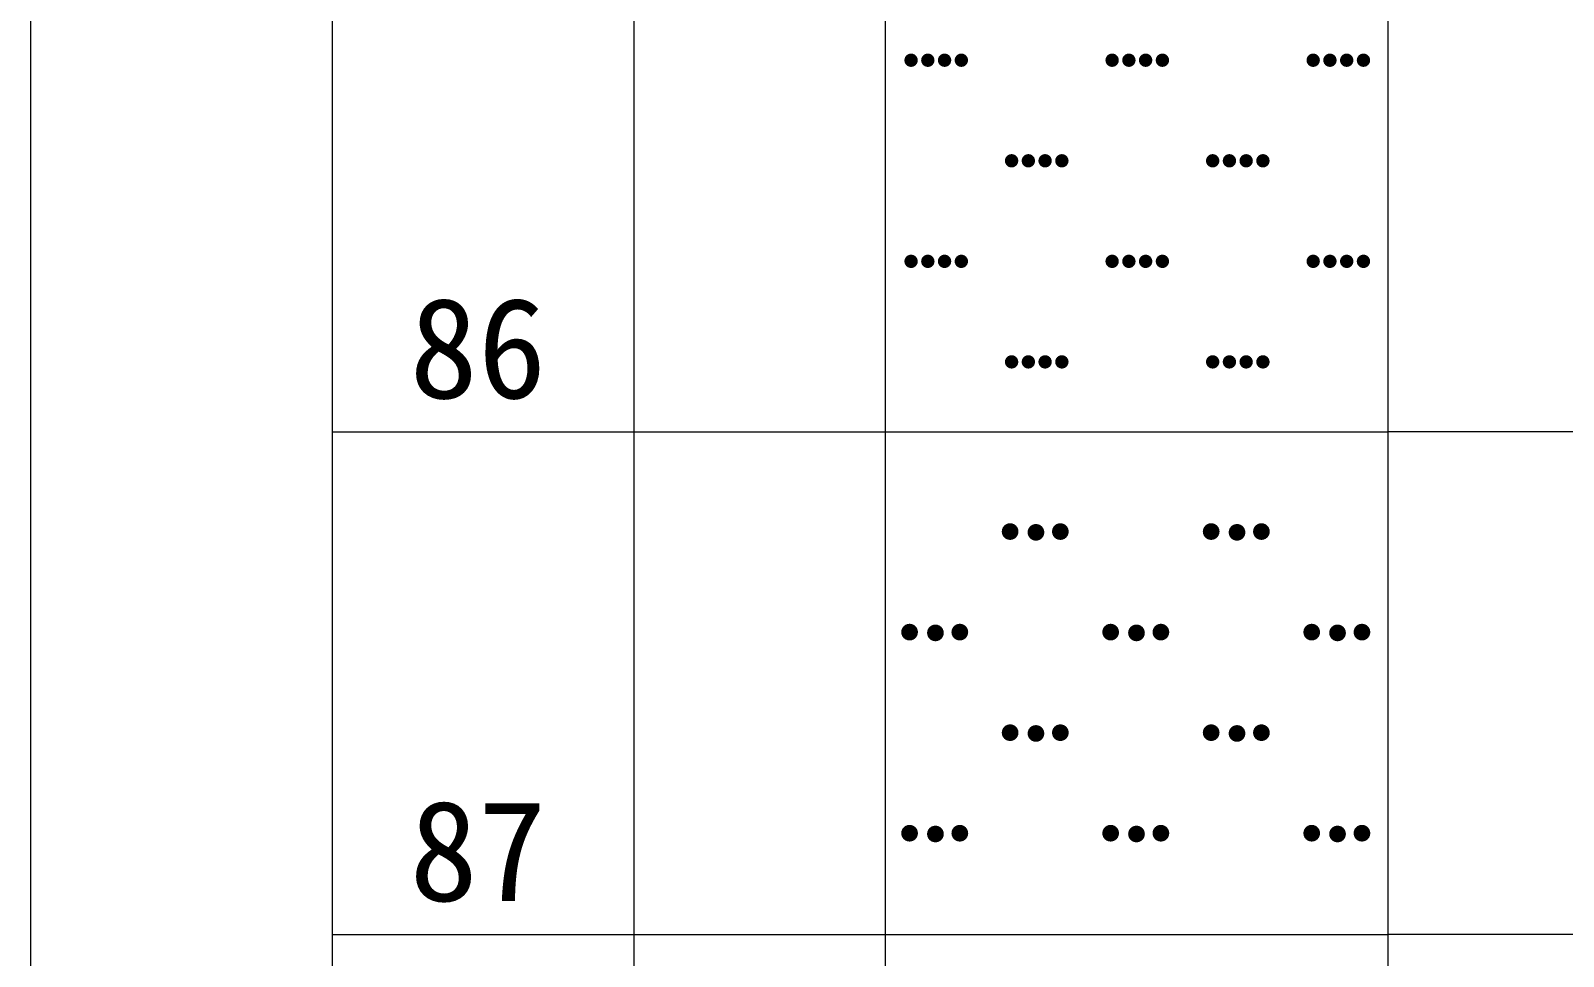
# Model space of a CAD drawing. Header units: inches. Extents: x -27 to 109, y -598 to 26.
# Drawn here: x 14.68 to 20.78, y -371.11 to -367.43 of the extents above; entities that cross this region are included whole.
import ezdxf

# ---------------------------------------------------------------- set-up
doc = ezdxf.new("R2010")
doc.units = ezdxf.units.IN
doc.header["$MEASUREMENT"] = 0
doc.layers.get('0').update_dxf_attribs({"lineweight": 0})
doc.styles.add('宋体', font='')
doc.styles.get('宋体').set_extended_font_data('宋体')

# ---------------------------------------------------------------- blocks, each defined once
blk = doc.blocks.new('lr_block_71')
at = {"true_color": 0x000000}
for points in [[(18.2105, -367.5526), (18.2114, -367.5457), (18.2105, -367.5388), (18.2078, -367.5324), (18.2035, -367.5269), (18.1981, -367.5226), (18.1917, -367.52), (18.1847, -367.519), (18.1778, -367.52), (18.1714, -367.5226), (18.1659, -367.5269), (18.1617, -367.5324), (18.159, -367.5388), (18.1581, -367.5457), (18.159, -367.5526), (18.1617, -367.559), (18.1659, -367.5645), (18.1714, -367.5688), (18.1778, -367.5714), (18.1847, -367.5723), (18.1917, -367.5714), (18.1981, -367.5688), (18.2035, -367.5645), (18.2078, -367.559)], [(18.2771, -367.5526), (18.2781, -367.5457), (18.2771, -367.5388), (18.2745, -367.5324), (18.2702, -367.5269), (18.2647, -367.5226), (18.2583, -367.52), (18.2514, -367.519), (18.2445, -367.52), (18.2381, -367.5226), (18.2326, -367.5269), (18.2283, -367.5324), (18.2257, -367.5388), (18.2247, -367.5457), (18.2257, -367.5526), (18.2283, -367.559), (18.2326, -367.5645), (18.2381, -367.5688), (18.2445, -367.5714), (18.2514, -367.5723), (18.2583, -367.5714), (18.2647, -367.5688), (18.2702, -367.5645), (18.2745, -367.559)], [(18.3438, -367.5526), (18.3447, -367.5457), (18.3438, -367.5388), (18.3411, -367.5324), (18.3369, -367.5269), (18.3314, -367.5226), (18.325, -367.52), (18.3181, -367.519), (18.3111, -367.52), (18.3047, -367.5226), (18.2993, -367.5269), (18.295, -367.5324), (18.2923, -367.5388), (18.2914, -367.5457), (18.2923, -367.5526), (18.295, -367.559), (18.2993, -367.5645), (18.3047, -367.5688), (18.3111, -367.5714), (18.3181, -367.5723), (18.325, -367.5714), (18.3314, -367.5688), (18.3369, -367.5645), (18.3411, -367.559)], [(18.4105, -367.5526), (18.4114, -367.5457), (18.4105, -367.5388), (18.4078, -367.5324), (18.4035, -367.5269), (18.3981, -367.5226), (18.3917, -367.52), (18.3847, -367.519), (18.3778, -367.52), (18.3714, -367.5226), (18.3659, -367.5269), (18.3617, -367.5324), (18.359, -367.5388), (18.3581, -367.5457), (18.359, -367.5526), (18.3617, -367.559), (18.3659, -367.5645), (18.3714, -367.5688), (18.3778, -367.5714), (18.3847, -367.5723), (18.3917, -367.5714), (18.3981, -367.5688), (18.4035, -367.5645), (18.4078, -367.559)], [(19.0105, -367.5526), (19.0114, -367.5457), (19.0105, -367.5388), (19.0078, -367.5324), (19.0035, -367.5269), (18.9981, -367.5226), (18.9917, -367.52), (18.9847, -367.519), (18.9778, -367.52), (18.9714, -367.5226), (18.9659, -367.5269), (18.9617, -367.5324), (18.959, -367.5388), (18.9581, -367.5457), (18.959, -367.5526), (18.9617, -367.559), (18.9659, -367.5645), (18.9714, -367.5688), (18.9778, -367.5714), (18.9847, -367.5723), (18.9917, -367.5714), (18.9981, -367.5688), (19.0035, -367.5645), (19.0078, -367.559)], [(19.0771, -367.5526), (19.0781, -367.5457), (19.0771, -367.5388), (19.0745, -367.5324), (19.0702, -367.5269), (19.0647, -367.5226), (19.0583, -367.52), (19.0514, -367.519), (19.0445, -367.52), (19.0381, -367.5226), (19.0326, -367.5269), (19.0283, -367.5324), (19.0257, -367.5388), (19.0247, -367.5457), (19.0257, -367.5526), (19.0283, -367.559), (19.0326, -367.5645), (19.0381, -367.5688), (19.0445, -367.5714), (19.0514, -367.5723), (19.0583, -367.5714), (19.0647, -367.5688), (19.0702, -367.5645), (19.0745, -367.559)], [(19.1438, -367.5526), (19.1447, -367.5457), (19.1438, -367.5388), (19.1411, -367.5324), (19.1369, -367.5269), (19.1314, -367.5226), (19.125, -367.52), (19.1181, -367.519), (19.1111, -367.52), (19.1047, -367.5226), (19.0993, -367.5269), (19.095, -367.5324), (19.0923, -367.5388), (19.0914, -367.5457), (19.0923, -367.5526), (19.095, -367.559), (19.0993, -367.5645), (19.1047, -367.5688), (19.1111, -367.5714), (19.1181, -367.5723), (19.125, -367.5714), (19.1314, -367.5688), (19.1369, -367.5645), (19.1411, -367.559)], [(19.2105, -367.5526), (19.2114, -367.5457), (19.2105, -367.5388), (19.2078, -367.5324), (19.2035, -367.5269), (19.1981, -367.5226), (19.1917, -367.52), (19.1847, -367.519), (19.1778, -367.52), (19.1714, -367.5226), (19.1659, -367.5269), (19.1617, -367.5324), (19.159, -367.5388), (19.1581, -367.5457), (19.159, -367.5526), (19.1617, -367.559), (19.1659, -367.5645), (19.1714, -367.5688), (19.1778, -367.5714), (19.1847, -367.5723), (19.1917, -367.5714), (19.1981, -367.5688), (19.2035, -367.5645), (19.2078, -367.559)], [(19.8105, -367.5526), (19.8114, -367.5457), (19.8105, -367.5388), (19.8078, -367.5324), (19.8035, -367.5269), (19.7981, -367.5226), (19.7917, -367.52), (19.7847, -367.519), (19.7778, -367.52), (19.7714, -367.5226), (19.7659, -367.5269), (19.7617, -367.5324), (19.759, -367.5388), (19.7581, -367.5457), (19.759, -367.5526), (19.7617, -367.559), (19.7659, -367.5645), (19.7714, -367.5688), (19.7778, -367.5714), (19.7847, -367.5723), (19.7917, -367.5714), (19.7981, -367.5688), (19.8035, -367.5645), (19.8078, -367.559)], [(19.8771, -367.5526), (19.8781, -367.5457), (19.8771, -367.5388), (19.8745, -367.5324), (19.8702, -367.5269), (19.8647, -367.5226), (19.8583, -367.52), (19.8514, -367.519), (19.8445, -367.52), (19.8381, -367.5226), (19.8326, -367.5269), (19.8283, -367.5324), (19.8257, -367.5388), (19.8247, -367.5457), (19.8257, -367.5526), (19.8283, -367.559), (19.8326, -367.5645), (19.8381, -367.5688), (19.8445, -367.5714), (19.8514, -367.5723), (19.8583, -367.5714), (19.8647, -367.5688), (19.8702, -367.5645), (19.8745, -367.559)], [(19.9438, -367.5526), (19.9447, -367.5457), (19.9438, -367.5388), (19.9411, -367.5324), (19.9369, -367.5269), (19.9314, -367.5226), (19.925, -367.52), (19.9181, -367.519), (19.9111, -367.52), (19.9047, -367.5226), (19.8993, -367.5269), (19.895, -367.5324), (19.8923, -367.5388), (19.8914, -367.5457), (19.8923, -367.5526), (19.895, -367.559), (19.8993, -367.5645), (19.9047, -367.5688), (19.9111, -367.5714), (19.9181, -367.5723), (19.925, -367.5714), (19.9314, -367.5688), (19.9369, -367.5645), (19.9411, -367.559)], [(20.0105, -367.5526), (20.0114, -367.5457), (20.0105, -367.5388), (20.0078, -367.5324), (20.0035, -367.5269), (19.9981, -367.5226), (19.9917, -367.52), (19.9847, -367.519), (19.9778, -367.52), (19.9714, -367.5226), (19.9659, -367.5269), (19.9617, -367.5324), (19.959, -367.5388), (19.9581, -367.5457), (19.959, -367.5526), (19.9617, -367.559), (19.9659, -367.5645), (19.9714, -367.5688), (19.9778, -367.5714), (19.9847, -367.5723), (19.9917, -367.5714), (19.9981, -367.5688), (20.0035, -367.5645), (20.0078, -367.559)], [(18.6105, -367.9526), (18.6114, -367.9457), (18.6105, -367.9388), (18.6078, -367.9323), (18.6035, -367.9269), (18.5981, -367.9226), (18.5917, -367.92), (18.5847, -367.919), (18.5778, -367.92), (18.5714, -367.9226), (18.5659, -367.9269), (18.5617, -367.9323), (18.559, -367.9388), (18.5581, -367.9457), (18.559, -367.9526), (18.5617, -367.959), (18.5659, -367.9645), (18.5714, -367.9688), (18.5778, -367.9714), (18.5847, -367.9724), (18.5917, -367.9714), (18.5981, -367.9688), (18.6035, -367.9645), (18.6078, -367.959)], [(18.6771, -367.9526), (18.6781, -367.9457), (18.6771, -367.9388), (18.6745, -367.9323), (18.6702, -367.9269), (18.6647, -367.9226), (18.6583, -367.92), (18.6514, -367.919), (18.6445, -367.92), (18.6381, -367.9226), (18.6326, -367.9269), (18.6283, -367.9323), (18.6257, -367.9388), (18.6247, -367.9457), (18.6257, -367.9526), (18.6283, -367.959), (18.6326, -367.9645), (18.6381, -367.9688), (18.6445, -367.9714), (18.6514, -367.9724), (18.6583, -367.9714), (18.6647, -367.9688), (18.6702, -367.9645), (18.6745, -367.959)], [(18.7438, -367.9526), (18.7447, -367.9457), (18.7438, -367.9388), (18.7411, -367.9323), (18.7369, -367.9269), (18.7314, -367.9226), (18.725, -367.92), (18.7181, -367.919), (18.7111, -367.92), (18.7047, -367.9226), (18.6993, -367.9269), (18.695, -367.9323), (18.6923, -367.9388), (18.6914, -367.9457), (18.6923, -367.9526), (18.695, -367.959), (18.6993, -367.9645), (18.7047, -367.9688), (18.7111, -367.9714), (18.7181, -367.9724), (18.725, -367.9714), (18.7314, -367.9688), (18.7369, -367.9645), (18.7411, -367.959)], [(18.8105, -367.9526), (18.8114, -367.9457), (18.8105, -367.9388), (18.8078, -367.9323), (18.8035, -367.9269), (18.7981, -367.9226), (18.7917, -367.92), (18.7847, -367.919), (18.7778, -367.92), (18.7714, -367.9226), (18.7659, -367.9269), (18.7617, -367.9323), (18.759, -367.9388), (18.7581, -367.9457), (18.759, -367.9526), (18.7617, -367.959), (18.7659, -367.9645), (18.7714, -367.9688), (18.7778, -367.9714), (18.7847, -367.9724), (18.7917, -367.9714), (18.7981, -367.9688), (18.8035, -367.9645), (18.8078, -367.959)], [(19.4105, -367.9526), (19.4114, -367.9457), (19.4105, -367.9388), (19.4078, -367.9323), (19.4035, -367.9269), (19.3981, -367.9226), (19.3917, -367.92), (19.3847, -367.919), (19.3778, -367.92), (19.3714, -367.9226), (19.3659, -367.9269), (19.3617, -367.9323), (19.359, -367.9388), (19.3581, -367.9457), (19.359, -367.9526), (19.3617, -367.959), (19.3659, -367.9645), (19.3714, -367.9688), (19.3778, -367.9714), (19.3847, -367.9724), (19.3917, -367.9714), (19.3981, -367.9688), (19.4035, -367.9645), (19.4078, -367.959)], [(19.4771, -367.9526), (19.4781, -367.9457), (19.4771, -367.9388), (19.4745, -367.9323), (19.4702, -367.9269), (19.4647, -367.9226), (19.4583, -367.92), (19.4514, -367.919), (19.4445, -367.92), (19.4381, -367.9226), (19.4326, -367.9269), (19.4283, -367.9323), (19.4257, -367.9388), (19.4247, -367.9457), (19.4257, -367.9526), (19.4283, -367.959), (19.4326, -367.9645), (19.4381, -367.9688), (19.4445, -367.9714), (19.4514, -367.9724), (19.4583, -367.9714), (19.4647, -367.9688), (19.4702, -367.9645), (19.4745, -367.959)], [(19.5438, -367.9526), (19.5447, -367.9457), (19.5438, -367.9388), (19.5411, -367.9323), (19.5369, -367.9269), (19.5314, -367.9226), (19.525, -367.92), (19.5181, -367.919), (19.5111, -367.92), (19.5047, -367.9226), (19.4993, -367.9269), (19.495, -367.9323), (19.4923, -367.9388), (19.4914, -367.9457), (19.4923, -367.9526), (19.495, -367.959), (19.4993, -367.9645), (19.5047, -367.9688), (19.5111, -367.9714), (19.5181, -367.9724), (19.525, -367.9714), (19.5314, -367.9688), (19.5369, -367.9645), (19.5411, -367.959)], [(19.6105, -367.9526), (19.6114, -367.9457), (19.6105, -367.9388), (19.6078, -367.9323), (19.6035, -367.9269), (19.5981, -367.9226), (19.5917, -367.92), (19.5847, -367.919), (19.5778, -367.92), (19.5714, -367.9226), (19.5659, -367.9269), (19.5617, -367.9323), (19.559, -367.9388), (19.5581, -367.9457), (19.559, -367.9526), (19.5617, -367.959), (19.5659, -367.9645), (19.5714, -367.9688), (19.5778, -367.9714), (19.5847, -367.9724), (19.5917, -367.9714), (19.5981, -367.9688), (19.6035, -367.9645), (19.6078, -367.959)], [(18.2105, -368.3526), (18.2114, -368.3457), (18.2105, -368.3388), (18.2078, -368.3324), (18.2035, -368.3269), (18.1981, -368.3226), (18.1917, -368.32), (18.1847, -368.319), (18.1778, -368.32), (18.1714, -368.3226), (18.1659, -368.3269), (18.1617, -368.3324), (18.159, -368.3388), (18.1581, -368.3457), (18.159, -368.3526), (18.1617, -368.359), (18.1659, -368.3645), (18.1714, -368.3688), (18.1778, -368.3714), (18.1847, -368.3723), (18.1917, -368.3714), (18.1981, -368.3688), (18.2035, -368.3645), (18.2078, -368.359)], [(18.2771, -368.3526), (18.2781, -368.3457), (18.2771, -368.3388), (18.2745, -368.3324), (18.2702, -368.3269), (18.2647, -368.3226), (18.2583, -368.32), (18.2514, -368.319), (18.2445, -368.32), (18.2381, -368.3226), (18.2326, -368.3269), (18.2283, -368.3324), (18.2257, -368.3388), (18.2247, -368.3457), (18.2257, -368.3526), (18.2283, -368.359), (18.2326, -368.3645), (18.2381, -368.3688), (18.2445, -368.3714), (18.2514, -368.3723), (18.2583, -368.3714), (18.2647, -368.3688), (18.2702, -368.3645), (18.2745, -368.359)], [(18.3438, -368.3526), (18.3447, -368.3457), (18.3438, -368.3388), (18.3411, -368.3324), (18.3369, -368.3269), (18.3314, -368.3226), (18.325, -368.32), (18.3181, -368.319), (18.3111, -368.32), (18.3047, -368.3226), (18.2993, -368.3269), (18.295, -368.3324), (18.2923, -368.3388), (18.2914, -368.3457), (18.2923, -368.3526), (18.295, -368.359), (18.2993, -368.3645), (18.3047, -368.3688), (18.3111, -368.3714), (18.3181, -368.3723), (18.325, -368.3714), (18.3314, -368.3688), (18.3369, -368.3645), (18.3411, -368.359)], [(18.4105, -368.3526), (18.4114, -368.3457), (18.4105, -368.3388), (18.4078, -368.3324), (18.4035, -368.3269), (18.3981, -368.3226), (18.3917, -368.32), (18.3847, -368.319), (18.3778, -368.32), (18.3714, -368.3226), (18.3659, -368.3269), (18.3617, -368.3324), (18.359, -368.3388), (18.3581, -368.3457), (18.359, -368.3526), (18.3617, -368.359), (18.3659, -368.3645), (18.3714, -368.3688), (18.3778, -368.3714), (18.3847, -368.3723), (18.3917, -368.3714), (18.3981, -368.3688), (18.4035, -368.3645), (18.4078, -368.359)], [(19.0105, -368.3526), (19.0114, -368.3457), (19.0105, -368.3388), (19.0078, -368.3324), (19.0035, -368.3269), (18.9981, -368.3226), (18.9917, -368.32), (18.9847, -368.319), (18.9778, -368.32), (18.9714, -368.3226), (18.9659, -368.3269), (18.9617, -368.3324), (18.959, -368.3388), (18.9581, -368.3457), (18.959, -368.3526), (18.9617, -368.359), (18.9659, -368.3645), (18.9714, -368.3688), (18.9778, -368.3714), (18.9847, -368.3723), (18.9917, -368.3714), (18.9981, -368.3688), (19.0035, -368.3645), (19.0078, -368.359)], [(19.0771, -368.3526), (19.0781, -368.3457), (19.0771, -368.3388), (19.0745, -368.3324), (19.0702, -368.3269), (19.0647, -368.3226), (19.0583, -368.32), (19.0514, -368.319), (19.0445, -368.32), (19.0381, -368.3226), (19.0326, -368.3269), (19.0283, -368.3324), (19.0257, -368.3388), (19.0247, -368.3457), (19.0257, -368.3526), (19.0283, -368.359), (19.0326, -368.3645), (19.0381, -368.3688), (19.0445, -368.3714), (19.0514, -368.3723), (19.0583, -368.3714), (19.0647, -368.3688), (19.0702, -368.3645), (19.0745, -368.359)], [(19.1438, -368.3526), (19.1447, -368.3457), (19.1438, -368.3388), (19.1411, -368.3324), (19.1369, -368.3269), (19.1314, -368.3226), (19.125, -368.32), (19.1181, -368.319), (19.1111, -368.32), (19.1047, -368.3226), (19.0993, -368.3269), (19.095, -368.3324), (19.0923, -368.3388), (19.0914, -368.3457), (19.0923, -368.3526), (19.095, -368.359), (19.0993, -368.3645), (19.1047, -368.3688), (19.1111, -368.3714), (19.1181, -368.3723), (19.125, -368.3714), (19.1314, -368.3688), (19.1369, -368.3645), (19.1411, -368.359)], [(19.2105, -368.3526), (19.2114, -368.3457), (19.2105, -368.3388), (19.2078, -368.3324), (19.2035, -368.3269), (19.1981, -368.3226), (19.1917, -368.32), (19.1847, -368.319), (19.1778, -368.32), (19.1714, -368.3226), (19.1659, -368.3269), (19.1617, -368.3324), (19.159, -368.3388), (19.1581, -368.3457), (19.159, -368.3526), (19.1617, -368.359), (19.1659, -368.3645), (19.1714, -368.3688), (19.1778, -368.3714), (19.1847, -368.3723), (19.1917, -368.3714), (19.1981, -368.3688), (19.2035, -368.3645), (19.2078, -368.359)], [(19.8105, -368.3526), (19.8114, -368.3457), (19.8105, -368.3388), (19.8078, -368.3324), (19.8035, -368.3269), (19.7981, -368.3226), (19.7917, -368.32), (19.7847, -368.319), (19.7778, -368.32), (19.7714, -368.3226), (19.7659, -368.3269), (19.7617, -368.3324), (19.759, -368.3388), (19.7581, -368.3457), (19.759, -368.3526), (19.7617, -368.359), (19.7659, -368.3645), (19.7714, -368.3688), (19.7778, -368.3714), (19.7847, -368.3723), (19.7917, -368.3714), (19.7981, -368.3688), (19.8035, -368.3645), (19.8078, -368.359)], [(19.8771, -368.3526), (19.8781, -368.3457), (19.8771, -368.3388), (19.8745, -368.3324), (19.8702, -368.3269), (19.8647, -368.3226), (19.8583, -368.32), (19.8514, -368.319), (19.8445, -368.32), (19.8381, -368.3226), (19.8326, -368.3269), (19.8283, -368.3324), (19.8257, -368.3388), (19.8247, -368.3457), (19.8257, -368.3526), (19.8283, -368.359), (19.8326, -368.3645), (19.8381, -368.3688), (19.8445, -368.3714), (19.8514, -368.3723), (19.8583, -368.3714), (19.8647, -368.3688), (19.8702, -368.3645), (19.8745, -368.359)], [(19.9438, -368.3526), (19.9447, -368.3457), (19.9438, -368.3388), (19.9411, -368.3324), (19.9369, -368.3269), (19.9314, -368.3226), (19.925, -368.32), (19.9181, -368.319), (19.9111, -368.32), (19.9047, -368.3226), (19.8993, -368.3269), (19.895, -368.3324), (19.8923, -368.3388), (19.8914, -368.3457), (19.8923, -368.3526), (19.895, -368.359), (19.8993, -368.3645), (19.9047, -368.3688), (19.9111, -368.3714), (19.9181, -368.3723), (19.925, -368.3714), (19.9314, -368.3688), (19.9369, -368.3645), (19.9411, -368.359)], [(20.0105, -368.3526), (20.0114, -368.3457), (20.0105, -368.3388), (20.0078, -368.3324), (20.0035, -368.3269), (19.9981, -368.3226), (19.9917, -368.32), (19.9847, -368.319), (19.9778, -368.32), (19.9714, -368.3226), (19.9659, -368.3269), (19.9617, -368.3324), (19.959, -368.3388), (19.9581, -368.3457), (19.959, -368.3526), (19.9617, -368.359), (19.9659, -368.3645), (19.9714, -368.3688), (19.9778, -368.3714), (19.9847, -368.3723), (19.9917, -368.3714), (19.9981, -368.3688), (20.0035, -368.3645), (20.0078, -368.359)], [(18.6105, -368.7526), (18.6114, -368.7457), (18.6105, -368.7388), (18.6078, -368.7324), (18.6035, -368.7269), (18.5981, -368.7226), (18.5917, -368.72), (18.5847, -368.719), (18.5778, -368.72), (18.5714, -368.7226), (18.5659, -368.7269), (18.5617, -368.7324), (18.559, -368.7388), (18.5581, -368.7457), (18.559, -368.7526), (18.5617, -368.759), (18.5659, -368.7645), (18.5714, -368.7688), (18.5778, -368.7714), (18.5847, -368.7724), (18.5917, -368.7714), (18.5981, -368.7688), (18.6035, -368.7645), (18.6078, -368.759)], [(18.6771, -368.7526), (18.6781, -368.7457), (18.6771, -368.7388), (18.6745, -368.7324), (18.6702, -368.7269), (18.6647, -368.7226), (18.6583, -368.72), (18.6514, -368.719), (18.6445, -368.72), (18.6381, -368.7226), (18.6326, -368.7269), (18.6283, -368.7324), (18.6257, -368.7388), (18.6247, -368.7457), (18.6257, -368.7526), (18.6283, -368.759), (18.6326, -368.7645), (18.6381, -368.7688), (18.6445, -368.7714), (18.6514, -368.7724), (18.6583, -368.7714), (18.6647, -368.7688), (18.6702, -368.7645), (18.6745, -368.759)], [(18.7438, -368.7526), (18.7447, -368.7457), (18.7438, -368.7388), (18.7411, -368.7324), (18.7369, -368.7269), (18.7314, -368.7226), (18.725, -368.72), (18.7181, -368.719), (18.7111, -368.72), (18.7047, -368.7226), (18.6993, -368.7269), (18.695, -368.7324), (18.6923, -368.7388), (18.6914, -368.7457), (18.6923, -368.7526), (18.695, -368.759), (18.6993, -368.7645), (18.7047, -368.7688), (18.7111, -368.7714), (18.7181, -368.7724), (18.725, -368.7714), (18.7314, -368.7688), (18.7369, -368.7645), (18.7411, -368.759)], [(18.8105, -368.7526), (18.8114, -368.7457), (18.8105, -368.7388), (18.8078, -368.7324), (18.8035, -368.7269), (18.7981, -368.7226), (18.7917, -368.72), (18.7847, -368.719), (18.7778, -368.72), (18.7714, -368.7226), (18.7659, -368.7269), (18.7617, -368.7324), (18.759, -368.7388), (18.7581, -368.7457), (18.759, -368.7526), (18.7617, -368.759), (18.7659, -368.7645), (18.7714, -368.7688), (18.7778, -368.7714), (18.7847, -368.7724), (18.7917, -368.7714), (18.7981, -368.7688), (18.8035, -368.7645), (18.8078, -368.759)], [(19.4105, -368.7526), (19.4114, -368.7457), (19.4105, -368.7388), (19.4078, -368.7324), (19.4035, -368.7269), (19.3981, -368.7226), (19.3917, -368.72), (19.3847, -368.719), (19.3778, -368.72), (19.3714, -368.7226), (19.3659, -368.7269), (19.3617, -368.7324), (19.359, -368.7388), (19.3581, -368.7457), (19.359, -368.7526), (19.3617, -368.759), (19.3659, -368.7645), (19.3714, -368.7688), (19.3778, -368.7714), (19.3847, -368.7724), (19.3917, -368.7714), (19.3981, -368.7688), (19.4035, -368.7645), (19.4078, -368.759)], [(19.4771, -368.7526), (19.4781, -368.7457), (19.4771, -368.7388), (19.4745, -368.7324), (19.4702, -368.7269), (19.4647, -368.7226), (19.4583, -368.72), (19.4514, -368.719), (19.4445, -368.72), (19.4381, -368.7226), (19.4326, -368.7269), (19.4283, -368.7324), (19.4257, -368.7388), (19.4247, -368.7457), (19.4257, -368.7526), (19.4283, -368.759), (19.4326, -368.7645), (19.4381, -368.7688), (19.4445, -368.7714), (19.4514, -368.7724), (19.4583, -368.7714), (19.4647, -368.7688), (19.4702, -368.7645), (19.4745, -368.759)], [(19.5438, -368.7526), (19.5447, -368.7457), (19.5438, -368.7388), (19.5411, -368.7324), (19.5369, -368.7269), (19.5314, -368.7226), (19.525, -368.72), (19.5181, -368.719), (19.5111, -368.72), (19.5047, -368.7226), (19.4993, -368.7269), (19.495, -368.7324), (19.4923, -368.7388), (19.4914, -368.7457), (19.4923, -368.7526), (19.495, -368.759), (19.4993, -368.7645), (19.5047, -368.7688), (19.5111, -368.7714), (19.5181, -368.7724), (19.525, -368.7714), (19.5314, -368.7688), (19.5369, -368.7645), (19.5411, -368.759)], [(19.6105, -368.7526), (19.6114, -368.7457), (19.6105, -368.7388), (19.6078, -368.7324), (19.6035, -368.7269), (19.5981, -368.7226), (19.5917, -368.72), (19.5847, -368.719), (19.5778, -368.72), (19.5714, -368.7226), (19.5659, -368.7269), (19.5617, -368.7324), (19.559, -368.7388), (19.5581, -368.7457), (19.559, -368.7526), (19.5617, -368.759), (19.5659, -368.7645), (19.5714, -368.7688), (19.5778, -368.7714), (19.5847, -368.7724), (19.5917, -368.7714), (19.5981, -368.7688), (19.6035, -368.7645), (19.6078, -368.759)]]:
    blk.add_hatch(color=18, dxfattribs=at).paths.add_polyline_path(points, flags=17)
blk = doc.blocks.new('lr_block_72')
at = {"true_color": 0x000000}
for points in [[(18.611, -369.4293), (18.6122, -369.4207), (18.611, -369.412), (18.6078, -369.404), (18.6025, -369.3971), (18.5955, -369.3917), (18.5875, -369.3886), (18.5789, -369.3874), (18.5702, -369.3886), (18.5622, -369.3917), (18.5553, -369.3971), (18.5499, -369.404), (18.5467, -369.412), (18.5455, -369.4207), (18.5467, -369.4293), (18.5499, -369.4373), (18.5553, -369.4443), (18.5622, -369.4496), (18.5702, -369.4528), (18.5789, -369.454), (18.5875, -369.4528), (18.5955, -369.4496), (18.6025, -369.4443), (18.6078, -369.4373)], [(18.7138, -369.4324), (18.715, -369.4237), (18.7138, -369.4151), (18.7106, -369.4071), (18.7053, -369.4001), (18.6983, -369.3948), (18.6903, -369.3916), (18.6817, -369.3904), (18.673, -369.3916), (18.665, -369.3948), (18.6581, -369.4001), (18.6527, -369.4071), (18.6495, -369.4151), (18.6483, -369.4237), (18.6495, -369.4324), (18.6527, -369.4404), (18.6581, -369.4473), (18.665, -369.4527), (18.673, -369.4559), (18.6817, -369.4571), (18.6903, -369.4559), (18.6983, -369.4527), (18.7053, -369.4473), (18.7106, -369.4404)], [(18.8109, -369.4293), (18.8121, -369.4207), (18.8109, -369.412), (18.8077, -369.404), (18.8023, -369.3971), (18.7954, -369.3917), (18.7874, -369.3886), (18.7787, -369.3874), (18.7701, -369.3886), (18.7621, -369.3917), (18.7551, -369.3971), (18.7498, -369.404), (18.7466, -369.412), (18.7454, -369.4207), (18.7466, -369.4293), (18.7498, -369.4373), (18.7551, -369.4443), (18.7621, -369.4496), (18.7701, -369.4528), (18.7787, -369.454), (18.7874, -369.4528), (18.7954, -369.4496), (18.8023, -369.4443), (18.8077, -369.4373)], [(19.411, -369.4293), (19.4122, -369.4207), (19.411, -369.412), (19.4078, -369.404), (19.4025, -369.3971), (19.3955, -369.3917), (19.3875, -369.3886), (19.3789, -369.3874), (19.3702, -369.3886), (19.3622, -369.3917), (19.3553, -369.3971), (19.3499, -369.404), (19.3467, -369.412), (19.3455, -369.4207), (19.3467, -369.4293), (19.3499, -369.4373), (19.3553, -369.4443), (19.3622, -369.4496), (19.3702, -369.4528), (19.3789, -369.454), (19.3875, -369.4528), (19.3955, -369.4496), (19.4025, -369.4443), (19.4078, -369.4373)], [(19.5138, -369.4324), (19.515, -369.4237), (19.5138, -369.4151), (19.5106, -369.4071), (19.5053, -369.4001), (19.4983, -369.3948), (19.4903, -369.3916), (19.4817, -369.3904), (19.473, -369.3916), (19.465, -369.3948), (19.4581, -369.4001), (19.4527, -369.4071), (19.4495, -369.4151), (19.4483, -369.4237), (19.4495, -369.4324), (19.4527, -369.4404), (19.4581, -369.4473), (19.465, -369.4527), (19.473, -369.4559), (19.4817, -369.4571), (19.4903, -369.4559), (19.4983, -369.4527), (19.5053, -369.4473), (19.5106, -369.4404)], [(19.6109, -369.4293), (19.6121, -369.4207), (19.6109, -369.412), (19.6077, -369.404), (19.6023, -369.3971), (19.5954, -369.3917), (19.5874, -369.3886), (19.5787, -369.3874), (19.5701, -369.3886), (19.5621, -369.3917), (19.5551, -369.3971), (19.5498, -369.404), (19.5466, -369.412), (19.5454, -369.4207), (19.5466, -369.4293), (19.5498, -369.4373), (19.5551, -369.4443), (19.5621, -369.4496), (19.5701, -369.4528), (19.5787, -369.454), (19.5874, -369.4528), (19.5954, -369.4496), (19.6023, -369.4443), (19.6077, -369.4373)], [(18.211, -369.8293), (18.2122, -369.8207), (18.211, -369.812), (18.2078, -369.804), (18.2025, -369.7971), (18.1955, -369.7917), (18.1875, -369.7885), (18.1789, -369.7873), (18.1702, -369.7885), (18.1622, -369.7917), (18.1553, -369.7971), (18.1499, -369.804), (18.1467, -369.812), (18.1455, -369.8207), (18.1467, -369.8293), (18.1499, -369.8374), (18.1553, -369.8443), (18.1622, -369.8496), (18.1702, -369.8528), (18.1789, -369.854), (18.1875, -369.8528), (18.1955, -369.8496), (18.2025, -369.8443), (18.2078, -369.8374)], [(18.3138, -369.8324), (18.315, -369.8238), (18.3138, -369.8151), (18.3106, -369.8071), (18.3053, -369.8001), (18.2983, -369.7948), (18.2903, -369.7916), (18.2817, -369.7904), (18.273, -369.7916), (18.265, -369.7948), (18.2581, -369.8001), (18.2527, -369.8071), (18.2495, -369.8151), (18.2483, -369.8238), (18.2495, -369.8324), (18.2527, -369.8404), (18.2581, -369.8473), (18.265, -369.8527), (18.273, -369.8559), (18.2817, -369.8571), (18.2903, -369.8559), (18.2983, -369.8527), (18.3053, -369.8473), (18.3106, -369.8404)], [(18.4109, -369.8293), (18.4121, -369.8207), (18.4109, -369.812), (18.4077, -369.804), (18.4023, -369.7971), (18.3954, -369.7917), (18.3874, -369.7885), (18.3787, -369.7873), (18.3701, -369.7885), (18.3621, -369.7917), (18.3551, -369.7971), (18.3498, -369.804), (18.3466, -369.812), (18.3454, -369.8207), (18.3466, -369.8293), (18.3498, -369.8374), (18.3551, -369.8443), (18.3621, -369.8496), (18.3701, -369.8528), (18.3787, -369.854), (18.3874, -369.8528), (18.3954, -369.8496), (18.4023, -369.8443), (18.4077, -369.8374)], [(19.011, -369.8293), (19.0122, -369.8207), (19.011, -369.812), (19.0078, -369.804), (19.0025, -369.7971), (18.9955, -369.7917), (18.9875, -369.7885), (18.9789, -369.7873), (18.9702, -369.7885), (18.9622, -369.7917), (18.9553, -369.7971), (18.9499, -369.804), (18.9467, -369.812), (18.9455, -369.8207), (18.9467, -369.8293), (18.9499, -369.8374), (18.9553, -369.8443), (18.9622, -369.8496), (18.9702, -369.8528), (18.9789, -369.854), (18.9875, -369.8528), (18.9955, -369.8496), (19.0025, -369.8443), (19.0078, -369.8374)], [(19.1138, -369.8324), (19.115, -369.8238), (19.1138, -369.8151), (19.1106, -369.8071), (19.1053, -369.8001), (19.0983, -369.7948), (19.0903, -369.7916), (19.0817, -369.7904), (19.073, -369.7916), (19.065, -369.7948), (19.0581, -369.8001), (19.0527, -369.8071), (19.0495, -369.8151), (19.0483, -369.8238), (19.0495, -369.8324), (19.0527, -369.8404), (19.0581, -369.8473), (19.065, -369.8527), (19.073, -369.8559), (19.0817, -369.8571), (19.0903, -369.8559), (19.0983, -369.8527), (19.1053, -369.8473), (19.1106, -369.8404)], [(19.2109, -369.8293), (19.2121, -369.8207), (19.2109, -369.812), (19.2077, -369.804), (19.2023, -369.7971), (19.1954, -369.7917), (19.1874, -369.7885), (19.1787, -369.7873), (19.1701, -369.7885), (19.1621, -369.7917), (19.1551, -369.7971), (19.1498, -369.804), (19.1466, -369.812), (19.1454, -369.8207), (19.1466, -369.8293), (19.1498, -369.8374), (19.1551, -369.8443), (19.1621, -369.8496), (19.1701, -369.8528), (19.1787, -369.854), (19.1874, -369.8528), (19.1954, -369.8496), (19.2023, -369.8443), (19.2077, -369.8374)], [(19.811, -369.8293), (19.8122, -369.8207), (19.811, -369.812), (19.8078, -369.804), (19.8025, -369.7971), (19.7955, -369.7917), (19.7875, -369.7885), (19.7789, -369.7873), (19.7702, -369.7885), (19.7622, -369.7917), (19.7553, -369.7971), (19.7499, -369.804), (19.7467, -369.812), (19.7455, -369.8207), (19.7467, -369.8293), (19.7499, -369.8374), (19.7553, -369.8443), (19.7622, -369.8496), (19.7702, -369.8528), (19.7789, -369.854), (19.7875, -369.8528), (19.7955, -369.8496), (19.8025, -369.8443), (19.8078, -369.8374)], [(19.9138, -369.8324), (19.915, -369.8238), (19.9138, -369.8151), (19.9106, -369.8071), (19.9053, -369.8001), (19.8983, -369.7948), (19.8903, -369.7916), (19.8817, -369.7904), (19.873, -369.7916), (19.865, -369.7948), (19.8581, -369.8001), (19.8527, -369.8071), (19.8495, -369.8151), (19.8483, -369.8238), (19.8495, -369.8324), (19.8527, -369.8404), (19.8581, -369.8473), (19.865, -369.8527), (19.873, -369.8559), (19.8817, -369.8571), (19.8903, -369.8559), (19.8983, -369.8527), (19.9053, -369.8473), (19.9106, -369.8404)], [(20.0109, -369.8293), (20.0121, -369.8207), (20.0109, -369.812), (20.0077, -369.804), (20.0023, -369.7971), (19.9954, -369.7917), (19.9874, -369.7885), (19.9787, -369.7873), (19.9701, -369.7885), (19.9621, -369.7917), (19.9551, -369.7971), (19.9498, -369.804), (19.9466, -369.812), (19.9454, -369.8207), (19.9466, -369.8293), (19.9498, -369.8374), (19.9551, -369.8443), (19.9621, -369.8496), (19.9701, -369.8528), (19.9787, -369.854), (19.9874, -369.8528), (19.9954, -369.8496), (20.0023, -369.8443), (20.0077, -369.8374)], [(18.611, -370.2294), (18.6122, -370.2207), (18.611, -370.212), (18.6078, -370.204), (18.6025, -370.1971), (18.5955, -370.1918), (18.5875, -370.1886), (18.5789, -370.1873), (18.5702, -370.1886), (18.5622, -370.1918), (18.5553, -370.1971), (18.5499, -370.204), (18.5467, -370.212), (18.5455, -370.2207), (18.5467, -370.2294), (18.5499, -370.2373), (18.5553, -370.2443), (18.5622, -370.2496), (18.5702, -370.2528), (18.5789, -370.254), (18.5875, -370.2528), (18.5955, -370.2496), (18.6025, -370.2443), (18.6078, -370.2373)], [(18.7138, -370.2324), (18.715, -370.2237), (18.7138, -370.2151), (18.7106, -370.2071), (18.7053, -370.2002), (18.6983, -370.1948), (18.6903, -370.1916), (18.6817, -370.1904), (18.673, -370.1916), (18.665, -370.1948), (18.6581, -370.2002), (18.6527, -370.2071), (18.6495, -370.2151), (18.6483, -370.2237), (18.6495, -370.2324), (18.6527, -370.2404), (18.6581, -370.2473), (18.665, -370.2527), (18.673, -370.2559), (18.6817, -370.2571), (18.6903, -370.2559), (18.6983, -370.2527), (18.7053, -370.2473), (18.7106, -370.2404)], [(18.8109, -370.2294), (18.8121, -370.2207), (18.8109, -370.212), (18.8077, -370.204), (18.8023, -370.1971), (18.7954, -370.1918), (18.7874, -370.1886), (18.7787, -370.1873), (18.7701, -370.1886), (18.7621, -370.1918), (18.7551, -370.1971), (18.7498, -370.204), (18.7466, -370.212), (18.7454, -370.2207), (18.7466, -370.2294), (18.7498, -370.2373), (18.7551, -370.2443), (18.7621, -370.2496), (18.7701, -370.2528), (18.7787, -370.254), (18.7874, -370.2528), (18.7954, -370.2496), (18.8023, -370.2443), (18.8077, -370.2373)], [(19.411, -370.2294), (19.4122, -370.2207), (19.411, -370.212), (19.4078, -370.204), (19.4025, -370.1971), (19.3955, -370.1918), (19.3875, -370.1886), (19.3789, -370.1873), (19.3702, -370.1886), (19.3622, -370.1918), (19.3553, -370.1971), (19.3499, -370.204), (19.3467, -370.212), (19.3455, -370.2207), (19.3467, -370.2294), (19.3499, -370.2373), (19.3553, -370.2443), (19.3622, -370.2496), (19.3702, -370.2528), (19.3789, -370.254), (19.3875, -370.2528), (19.3955, -370.2496), (19.4025, -370.2443), (19.4078, -370.2373)], [(19.5138, -370.2324), (19.515, -370.2237), (19.5138, -370.2151), (19.5106, -370.2071), (19.5053, -370.2002), (19.4983, -370.1948), (19.4903, -370.1916), (19.4817, -370.1904), (19.473, -370.1916), (19.465, -370.1948), (19.4581, -370.2002), (19.4527, -370.2071), (19.4495, -370.2151), (19.4483, -370.2237), (19.4495, -370.2324), (19.4527, -370.2404), (19.4581, -370.2473), (19.465, -370.2527), (19.473, -370.2559), (19.4817, -370.2571), (19.4903, -370.2559), (19.4983, -370.2527), (19.5053, -370.2473), (19.5106, -370.2404)], [(19.6109, -370.2294), (19.6121, -370.2207), (19.6109, -370.212), (19.6077, -370.204), (19.6023, -370.1971), (19.5954, -370.1918), (19.5874, -370.1886), (19.5787, -370.1873), (19.5701, -370.1886), (19.5621, -370.1918), (19.5551, -370.1971), (19.5498, -370.204), (19.5466, -370.212), (19.5454, -370.2207), (19.5466, -370.2294), (19.5498, -370.2373), (19.5551, -370.2443), (19.5621, -370.2496), (19.5701, -370.2528), (19.5787, -370.254), (19.5874, -370.2528), (19.5954, -370.2496), (19.6023, -370.2443), (19.6077, -370.2373)], [(18.211, -370.6293), (18.2122, -370.6207), (18.211, -370.612), (18.2078, -370.604), (18.2025, -370.5971), (18.1955, -370.5917), (18.1875, -370.5885), (18.1789, -370.5874), (18.1702, -370.5885), (18.1622, -370.5917), (18.1553, -370.5971), (18.1499, -370.604), (18.1467, -370.612), (18.1455, -370.6207), (18.1467, -370.6293), (18.1499, -370.6374), (18.1553, -370.6443), (18.1622, -370.6496), (18.1702, -370.6528), (18.1789, -370.654), (18.1875, -370.6528), (18.1955, -370.6496), (18.2025, -370.6443), (18.2078, -370.6374)], [(18.3138, -370.6324), (18.315, -370.6237), (18.3138, -370.6151), (18.3106, -370.6071), (18.3053, -370.6001), (18.2983, -370.5948), (18.2903, -370.5916), (18.2817, -370.5904), (18.273, -370.5916), (18.265, -370.5948), (18.2581, -370.6001), (18.2527, -370.6071), (18.2495, -370.6151), (18.2483, -370.6237), (18.2495, -370.6324), (18.2527, -370.6404), (18.2581, -370.6474), (18.265, -370.6527), (18.273, -370.6559), (18.2817, -370.6571), (18.2903, -370.6559), (18.2983, -370.6527), (18.3053, -370.6474), (18.3106, -370.6404)], [(18.4109, -370.6293), (18.4121, -370.6207), (18.4109, -370.612), (18.4077, -370.604), (18.4023, -370.5971), (18.3954, -370.5917), (18.3874, -370.5885), (18.3787, -370.5874), (18.3701, -370.5885), (18.3621, -370.5917), (18.3551, -370.5971), (18.3498, -370.604), (18.3466, -370.612), (18.3454, -370.6207), (18.3466, -370.6293), (18.3498, -370.6374), (18.3551, -370.6443), (18.3621, -370.6496), (18.3701, -370.6528), (18.3787, -370.654), (18.3874, -370.6528), (18.3954, -370.6496), (18.4023, -370.6443), (18.4077, -370.6374)], [(19.011, -370.6293), (19.0122, -370.6207), (19.011, -370.612), (19.0078, -370.604), (19.0025, -370.5971), (18.9955, -370.5917), (18.9875, -370.5885), (18.9789, -370.5874), (18.9702, -370.5885), (18.9622, -370.5917), (18.9553, -370.5971), (18.9499, -370.604), (18.9467, -370.612), (18.9455, -370.6207), (18.9467, -370.6293), (18.9499, -370.6374), (18.9553, -370.6443), (18.9622, -370.6496), (18.9702, -370.6528), (18.9789, -370.654), (18.9875, -370.6528), (18.9955, -370.6496), (19.0025, -370.6443), (19.0078, -370.6374)], [(19.1138, -370.6324), (19.115, -370.6237), (19.1138, -370.6151), (19.1106, -370.6071), (19.1053, -370.6001), (19.0983, -370.5948), (19.0903, -370.5916), (19.0817, -370.5904), (19.073, -370.5916), (19.065, -370.5948), (19.0581, -370.6001), (19.0527, -370.6071), (19.0495, -370.6151), (19.0483, -370.6237), (19.0495, -370.6324), (19.0527, -370.6404), (19.0581, -370.6474), (19.065, -370.6527), (19.073, -370.6559), (19.0817, -370.6571), (19.0903, -370.6559), (19.0983, -370.6527), (19.1053, -370.6474), (19.1106, -370.6404)], [(19.2109, -370.6293), (19.2121, -370.6207), (19.2109, -370.612), (19.2077, -370.604), (19.2023, -370.5971), (19.1954, -370.5917), (19.1874, -370.5885), (19.1787, -370.5874), (19.1701, -370.5885), (19.1621, -370.5917), (19.1551, -370.5971), (19.1498, -370.604), (19.1466, -370.612), (19.1454, -370.6207), (19.1466, -370.6293), (19.1498, -370.6374), (19.1551, -370.6443), (19.1621, -370.6496), (19.1701, -370.6528), (19.1787, -370.654), (19.1874, -370.6528), (19.1954, -370.6496), (19.2023, -370.6443), (19.2077, -370.6374)], [(19.811, -370.6293), (19.8122, -370.6207), (19.811, -370.612), (19.8078, -370.604), (19.8025, -370.5971), (19.7955, -370.5917), (19.7875, -370.5885), (19.7789, -370.5874), (19.7702, -370.5885), (19.7622, -370.5917), (19.7553, -370.5971), (19.7499, -370.604), (19.7467, -370.612), (19.7455, -370.6207), (19.7467, -370.6293), (19.7499, -370.6374), (19.7553, -370.6443), (19.7622, -370.6496), (19.7702, -370.6528), (19.7789, -370.654), (19.7875, -370.6528), (19.7955, -370.6496), (19.8025, -370.6443), (19.8078, -370.6374)], [(19.9138, -370.6324), (19.915, -370.6237), (19.9138, -370.6151), (19.9106, -370.6071), (19.9053, -370.6001), (19.8983, -370.5948), (19.8903, -370.5916), (19.8817, -370.5904), (19.873, -370.5916), (19.865, -370.5948), (19.8581, -370.6001), (19.8527, -370.6071), (19.8495, -370.6151), (19.8483, -370.6237), (19.8495, -370.6324), (19.8527, -370.6404), (19.8581, -370.6474), (19.865, -370.6527), (19.873, -370.6559), (19.8817, -370.6571), (19.8903, -370.6559), (19.8983, -370.6527), (19.9053, -370.6474), (19.9106, -370.6404)], [(20.0109, -370.6293), (20.0121, -370.6207), (20.0109, -370.612), (20.0077, -370.604), (20.0023, -370.5971), (19.9954, -370.5917), (19.9874, -370.5885), (19.9787, -370.5874), (19.9701, -370.5885), (19.9621, -370.5917), (19.9551, -370.5971), (19.9498, -370.604), (19.9466, -370.612), (19.9454, -370.6207), (19.9466, -370.6293), (19.9498, -370.6374), (19.9551, -370.6443), (19.9621, -370.6496), (19.9701, -370.6528), (19.9787, -370.654), (19.9874, -370.6528), (19.9954, -370.6496), (20.0023, -370.6443), (20.0077, -370.6374)]]:
    blk.add_hatch(color=18, dxfattribs=at).paths.add_polyline_path(points, flags=17)

msp = doc.modelspace()

# ---------------------------------------------------------------- linework, layer by layer
at = {"linetype": 'Continuous', "lineweight": 15}
for p, q in [((14.6817, 0.8962), (14.6817, -567.1838)), ((15.8817, 0.8962), (15.8817, -567.1838)), ((17.0817, 0.8962), (17.0817, -567.1838)), ((18.0817, -360.4737), (18.0817, -369.0238)), ((20.0817, -360.4737), (20.0817, -369.0238)), ((15.8817, -369.0238), (17.0817, -369.0238)), ((17.0817, -369.0238), (18.0817, -369.0238)), ((18.0817, -369.0238), (20.0817, -369.0238)), ((18.0817, -369.0238), (18.0817, -371.0238)), ((21.0817, -369.0238), (20.0817, -369.0238)), ((20.0817, -369.0238), (20.0817, -371.0238)), ((15.8817, -371.0238), (17.0817, -371.0238)), ((17.0817, -371.0238), (18.0817, -371.0238)), ((18.0817, -371.0238), (20.0817, -371.0238)), ((18.0817, -371.0238), (18.0817, -376.7038)), ((21.0817, -371.0238), (20.0817, -371.0238)), ((20.0817, -371.0238), (20.0817, -376.7038))]:
    msp.add_line(p, q, dxfattribs=at)

# ---------------------------------------------------------------- block references
at = {"color": 7}
for name in ['lr_block_71', 'lr_block_72']:
    msp.add_blockref(name, (0, 0), dxfattribs=at)

# ---------------------------------------------------------------- texts
at = {"style": '宋体'}
for s, p in [('86', (16.1891, -368.8904)), ('87', (16.1891, -370.8904))]:
    msp.add_text(s, height=0.4, dxfattribs=at).set_placement(p)

doc.saveas('drawing.dxf')
